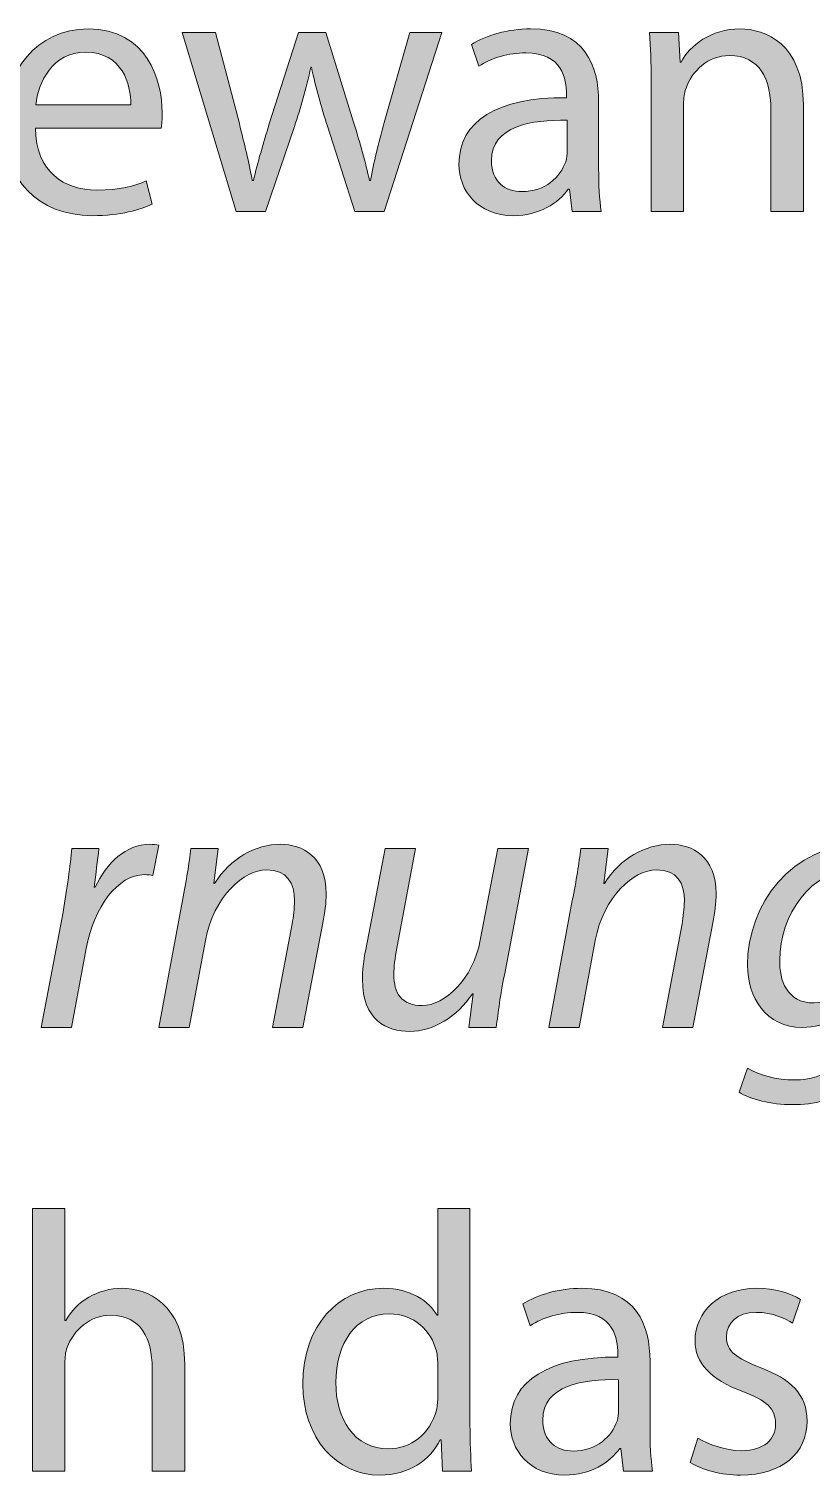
# Model space of a CAD drawing. Header units: inches. Extents: x 0 to 395, y 0 to 191.
# Drawn here: x 337.01 to 347.16, y 84.53 to 103.31 of the extents above; entities that cross this region are included whole.
import ezdxf

# ---------------------------------------------------------------- set-up
doc = ezdxf.new("R2010")
doc.units = ezdxf.units.IN
doc.header["$MEASUREMENT"] = 0
doc.layers.add('Template', color=7, linetype='Continuous')

# ---------------------------------------------------------------- blocks, each defined once
blk = doc.blocks.new('block 4')
at = {"layer": 'Template', "true_color": 0xf6921e}
h = blk.add_hatch(color=30, dxfattribs=at)
h.dxf.hatch_style = 2
edge = h.paths.add_edge_path()
edge.add_spline(control_points=[(337.089, 102.02), (337.099, 101.448), (337.459, 101.213), (337.886, 101.213), (338.188, 101.213), (338.376, 101.266), (338.53, 101.333), (338.53, 101.333), (338.606, 101.031), (338.606, 101.031), (338.458, 100.964), (338.198, 100.882), (337.828, 100.882), (337.113, 100.882), (336.686, 101.357), (336.686, 102.058), (336.686, 102.759), (337.099, 103.307), (337.776, 103.307), (338.539, 103.307), (338.736, 102.644), (338.736, 102.217), (338.736, 102.13), (338.731, 102.068), (338.722, 102.02), (338.722, 102.02), (337.089, 102.02), (337.089, 102.02)], knot_values=[0, 0, 0, 0, 1, 1, 1, 2, 2, 2, 3, 3, 3, 4, 4, 4, 5, 5, 5, 6, 6, 6, 7, 7, 7, 8, 8, 8, 9, 9, 9, 9], degree=3, periodic=1)
edge = h.paths.add_edge_path()
edge.add_spline(control_points=[(338.328, 102.322), (338.332, 102.586), (338.217, 103.004), (337.742, 103.004), (337.31, 103.004), (337.127, 102.615), (337.094, 102.322), (337.094, 102.322), (338.328, 102.322), (338.328, 102.322)], knot_values=[0, 0, 0, 0, 1, 1, 1, 2, 2, 2, 3, 3, 3, 3], degree=3, periodic=1)
h = blk.add_hatch(color=30, dxfattribs=at)
h.dxf.hatch_style = 2
edge = h.paths.add_edge_path()
edge.add_spline(control_points=[(344.405, 101.492), (344.405, 101.29), (344.414, 101.093), (344.438, 100.935), (344.438, 100.935), (344.059, 100.935), (344.059, 100.935), (344.059, 100.935), (344.025, 101.228), (344.025, 101.228), (344.025, 101.228), (344.011, 101.228), (344.011, 101.228), (343.881, 101.045), (343.632, 100.882), (343.3, 100.882), (342.83, 100.882), (342.59, 101.213), (342.59, 101.549), (342.59, 102.111), (343.089, 102.419), (343.987, 102.414), (343.987, 102.414), (343.987, 102.462), (343.987, 102.462), (343.987, 102.649), (343.934, 102.999), (343.459, 102.995), (343.238, 102.995), (343.012, 102.932), (342.849, 102.822), (342.849, 102.822), (342.753, 103.105), (342.753, 103.105), (342.945, 103.225), (343.228, 103.307), (343.521, 103.307), (344.232, 103.307), (344.405, 102.822), (344.405, 102.361), (344.405, 102.361), (344.405, 101.492), (344.405, 101.492)], knot_values=[0, 0, 0, 0, 1, 1, 1, 2, 2, 2, 3, 3, 3, 4, 4, 4, 5, 5, 5, 6, 6, 6, 7, 7, 7, 8, 8, 8, 9, 9, 9, 10, 10, 10, 11, 11, 11, 12, 12, 12, 13, 13, 13, 14, 14, 14, 14], degree=3, periodic=1)
edge = h.paths.add_edge_path()
edge.add_spline(control_points=[(343.997, 102.121), (343.536, 102.13), (343.012, 102.049), (343.012, 101.597), (343.012, 101.319), (343.195, 101.194), (343.406, 101.194), (343.713, 101.194), (343.91, 101.386), (343.977, 101.583), (343.992, 101.631), (343.997, 101.679), (343.997, 101.717), (343.997, 101.717), (343.997, 102.121), (343.997, 102.121)], knot_values=[0, 0, 0, 0, 1, 1, 1, 2, 2, 2, 3, 3, 3, 4, 4, 4, 5, 5, 5, 5], degree=3, periodic=1)
h = blk.add_hatch(color=30, dxfattribs=at)
h.dxf.hatch_style = 2
edge = h.paths.add_edge_path()
edge.add_spline(control_points=[(345.086, 102.63), (345.086, 102.875), (345.081, 103.067), (345.066, 103.259), (345.066, 103.259), (345.441, 103.259), (345.441, 103.259), (345.441, 103.259), (345.465, 102.875), (345.465, 102.875), (345.465, 102.875), (345.475, 102.875), (345.475, 102.875), (345.59, 103.091), (345.859, 103.307), (346.243, 103.307), (346.565, 103.307), (347.064, 103.115), (347.064, 102.318), (347.064, 102.318), (347.064, 100.935), (347.064, 100.935), (347.064, 100.935), (346.641, 100.935), (346.641, 100.935), (346.641, 100.935), (346.641, 102.275), (346.641, 102.275), (346.641, 102.649), (346.502, 102.961), (346.104, 102.961), (345.83, 102.961), (345.614, 102.764), (345.537, 102.529), (345.518, 102.476), (345.508, 102.404), (345.508, 102.332), (345.508, 102.332), (345.508, 100.935), (345.508, 100.935), (345.508, 100.935), (345.086, 100.935), (345.086, 100.935), (345.086, 100.935), (345.086, 102.63), (345.086, 102.63)], knot_values=[0, 0, 0, 0, 1, 1, 1, 2, 2, 2, 3, 3, 3, 4, 4, 4, 5, 5, 5, 6, 6, 6, 7, 7, 7, 8, 8, 8, 9, 9, 9, 10, 10, 10, 11, 11, 11, 12, 12, 12, 13, 13, 13, 14, 14, 14, 15, 15, 15, 15], degree=3, periodic=1)
h = blk.add_hatch(color=30, dxfattribs=at)
h.dxf.hatch_style = 2
edge = h.paths.add_edge_path()
edge.add_spline(control_points=[(339.427, 103.259), (339.427, 103.259), (339.739, 102.077), (339.739, 102.077), (339.801, 101.818), (339.863, 101.578), (339.907, 101.338), (339.907, 101.338), (339.921, 101.338), (339.921, 101.338), (339.974, 101.573), (340.051, 101.823), (340.127, 102.073), (340.127, 102.073), (340.507, 103.259), (340.507, 103.259), (340.507, 103.259), (340.862, 103.259), (340.862, 103.259), (340.862, 103.259), (341.222, 102.097), (341.222, 102.097), (341.309, 101.818), (341.376, 101.573), (341.429, 101.338), (341.429, 101.338), (341.443, 101.338), (341.443, 101.338), (341.482, 101.573), (341.544, 101.818), (341.621, 102.092), (341.621, 102.092), (341.952, 103.259), (341.952, 103.259), (341.952, 103.259), (342.37, 103.259), (342.37, 103.259), (342.37, 103.259), (341.621, 100.935), (341.621, 100.935), (341.621, 100.935), (341.237, 100.935), (341.237, 100.935), (341.237, 100.935), (340.882, 102.044), (340.882, 102.044), (340.8, 102.303), (340.733, 102.534), (340.675, 102.808), (340.675, 102.808), (340.666, 102.808), (340.666, 102.808), (340.608, 102.529), (340.536, 102.289), (340.454, 102.039), (340.454, 102.039), (340.079, 100.935), (340.079, 100.935), (340.079, 100.935), (339.695, 100.935), (339.695, 100.935), (339.695, 100.935), (338.995, 103.259), (338.995, 103.259), (338.995, 103.259), (339.427, 103.259), (339.427, 103.259)], knot_values=[0, 0, 0, 0, 1, 1, 1, 2, 2, 2, 3, 3, 3, 4, 4, 4, 5, 5, 5, 6, 6, 6, 7, 7, 7, 8, 8, 8, 9, 9, 9, 10, 10, 10, 11, 11, 11, 12, 12, 12, 13, 13, 13, 14, 14, 14, 15, 15, 15, 16, 16, 16, 17, 17, 17, 18, 18, 18, 19, 19, 19, 20, 20, 20, 21, 21, 21, 22, 22, 22, 22], degree=3, periodic=1)
at = {"layer": 'Template', "lineweight": 0}
for points, knots in [([(337.089, 102.02), (337.099, 101.448), (337.459, 101.213), (337.886, 101.213), (338.188, 101.213), (338.376, 101.266), (338.53, 101.333), (338.53, 101.333), (338.606, 101.031), (338.606, 101.031), (338.458, 100.964), (338.198, 100.882), (337.828, 100.882), (337.113, 100.882), (336.686, 101.357), (336.686, 102.058), (336.686, 102.759), (337.099, 103.307), (337.776, 103.307), (338.539, 103.307), (338.736, 102.644), (338.736, 102.217), (338.736, 102.13), (338.731, 102.068), (338.722, 102.02), (338.722, 102.02), (337.089, 102.02), (337.089, 102.02)], [0, 0, 0, 0, 1, 1, 1, 2, 2, 2, 3, 3, 3, 4, 4, 4, 5, 5, 5, 6, 6, 6, 7, 7, 7, 8, 8, 8, 9, 9, 9, 9]), ([(344.405, 101.492), (344.405, 101.29), (344.414, 101.093), (344.438, 100.935), (344.438, 100.935), (344.059, 100.935), (344.059, 100.935), (344.059, 100.935), (344.025, 101.228), (344.025, 101.228), (344.025, 101.228), (344.011, 101.228), (344.011, 101.228), (343.881, 101.045), (343.632, 100.882), (343.3, 100.882), (342.83, 100.882), (342.59, 101.213), (342.59, 101.549), (342.59, 102.111), (343.089, 102.419), (343.987, 102.414), (343.987, 102.414), (343.987, 102.462), (343.987, 102.462), (343.987, 102.649), (343.934, 102.999), (343.459, 102.995), (343.238, 102.995), (343.012, 102.932), (342.849, 102.822), (342.849, 102.822), (342.753, 103.105), (342.753, 103.105), (342.945, 103.225), (343.228, 103.307), (343.521, 103.307), (344.232, 103.307), (344.405, 102.822), (344.405, 102.361), (344.405, 102.361), (344.405, 101.492), (344.405, 101.492)], [0, 0, 0, 0, 1, 1, 1, 2, 2, 2, 3, 3, 3, 4, 4, 4, 5, 5, 5, 6, 6, 6, 7, 7, 7, 8, 8, 8, 9, 9, 9, 10, 10, 10, 11, 11, 11, 12, 12, 12, 13, 13, 13, 14, 14, 14, 14]), ([(345.086, 102.63), (345.086, 102.875), (345.081, 103.067), (345.066, 103.259), (345.066, 103.259), (345.441, 103.259), (345.441, 103.259), (345.441, 103.259), (345.465, 102.875), (345.465, 102.875), (345.465, 102.875), (345.475, 102.875), (345.475, 102.875), (345.59, 103.091), (345.859, 103.307), (346.243, 103.307), (346.565, 103.307), (347.064, 103.115), (347.064, 102.318), (347.064, 102.318), (347.064, 100.935), (347.064, 100.935), (347.064, 100.935), (346.641, 100.935), (346.641, 100.935), (346.641, 100.935), (346.641, 102.275), (346.641, 102.275), (346.641, 102.649), (346.502, 102.961), (346.104, 102.961), (345.83, 102.961), (345.614, 102.764), (345.537, 102.529), (345.518, 102.476), (345.508, 102.404), (345.508, 102.332), (345.508, 102.332), (345.508, 100.935), (345.508, 100.935), (345.508, 100.935), (345.086, 100.935), (345.086, 100.935), (345.086, 100.935), (345.086, 102.63), (345.086, 102.63)], [0, 0, 0, 0, 1, 1, 1, 2, 2, 2, 3, 3, 3, 4, 4, 4, 5, 5, 5, 6, 6, 6, 7, 7, 7, 8, 8, 8, 9, 9, 9, 10, 10, 10, 11, 11, 11, 12, 12, 12, 13, 13, 13, 14, 14, 14, 15, 15, 15, 15]), ([(339.427, 103.259), (339.427, 103.259), (339.739, 102.077), (339.739, 102.077), (339.801, 101.818), (339.863, 101.578), (339.907, 101.338), (339.907, 101.338), (339.921, 101.338), (339.921, 101.338), (339.974, 101.573), (340.051, 101.823), (340.127, 102.073), (340.127, 102.073), (340.507, 103.259), (340.507, 103.259), (340.507, 103.259), (340.862, 103.259), (340.862, 103.259), (340.862, 103.259), (341.222, 102.097), (341.222, 102.097), (341.309, 101.818), (341.376, 101.573), (341.429, 101.338), (341.429, 101.338), (341.443, 101.338), (341.443, 101.338), (341.482, 101.573), (341.544, 101.818), (341.621, 102.092), (341.621, 102.092), (341.952, 103.259), (341.952, 103.259), (341.952, 103.259), (342.37, 103.259), (342.37, 103.259), (342.37, 103.259), (341.621, 100.935), (341.621, 100.935), (341.621, 100.935), (341.237, 100.935), (341.237, 100.935), (341.237, 100.935), (340.882, 102.044), (340.882, 102.044), (340.8, 102.303), (340.733, 102.534), (340.675, 102.808), (340.675, 102.808), (340.666, 102.808), (340.666, 102.808), (340.608, 102.529), (340.536, 102.289), (340.454, 102.039), (340.454, 102.039), (340.079, 100.935), (340.079, 100.935), (340.079, 100.935), (339.695, 100.935), (339.695, 100.935), (339.695, 100.935), (338.995, 103.259), (338.995, 103.259), (338.995, 103.259), (339.427, 103.259), (339.427, 103.259)], [0, 0, 0, 0, 1, 1, 1, 2, 2, 2, 3, 3, 3, 4, 4, 4, 5, 5, 5, 6, 6, 6, 7, 7, 7, 8, 8, 8, 9, 9, 9, 10, 10, 10, 11, 11, 11, 12, 12, 12, 13, 13, 13, 14, 14, 14, 15, 15, 15, 16, 16, 16, 17, 17, 17, 18, 18, 18, 19, 19, 19, 20, 20, 20, 21, 21, 21, 22, 22, 22, 22]), ([(338.328, 102.322), (338.332, 102.586), (338.217, 103.004), (337.742, 103.004), (337.31, 103.004), (337.127, 102.615), (337.094, 102.322), (337.094, 102.322), (338.328, 102.322), (338.328, 102.322)], [0, 0, 0, 0, 1, 1, 1, 2, 2, 2, 3, 3, 3, 3]), ([(343.997, 102.121), (343.536, 102.13), (343.012, 102.049), (343.012, 101.597), (343.012, 101.319), (343.195, 101.194), (343.406, 101.194), (343.713, 101.194), (343.91, 101.386), (343.977, 101.583), (343.992, 101.631), (343.997, 101.679), (343.997, 101.717), (343.997, 101.717), (343.997, 102.121), (343.997, 102.121)], [0, 0, 0, 0, 1, 1, 1, 2, 2, 2, 3, 3, 3, 4, 4, 4, 5, 5, 5, 5])]:
    blk.add_open_spline(points, degree=3, knots=knots, dxfattribs=at)
blk = doc.blocks.new('block 5')
at = {"layer": 'Template', "true_color": 0xf6921e}
h = blk.add_hatch(color=30, dxfattribs=at)
h.dxf.hatch_style = 2
edge = h.paths.add_edge_path()
edge.add_spline(control_points=[(337.165, 90.343), (337.165, 90.343), (337.449, 91.841), (337.449, 91.841), (337.502, 92.144), (337.54, 92.451), (337.564, 92.667), (337.564, 92.667), (337.915, 92.667), (337.915, 92.667), (337.895, 92.504), (337.876, 92.341), (337.852, 92.163), (337.852, 92.163), (337.867, 92.163), (337.867, 92.163), (338.016, 92.48), (338.265, 92.72), (338.577, 92.72), (338.616, 92.72), (338.659, 92.715), (338.692, 92.71), (338.692, 92.71), (338.616, 92.317), (338.616, 92.317), (338.587, 92.321), (338.548, 92.326), (338.505, 92.326), (338.16, 92.326), (337.852, 91.909), (337.751, 91.366), (337.751, 91.366), (337.559, 90.343), (337.559, 90.343), (337.559, 90.343), (337.165, 90.343), (337.165, 90.343)], knot_values=[0, 0, 0, 0, 1, 1, 1, 2, 2, 2, 3, 3, 3, 4, 4, 4, 5, 5, 5, 6, 6, 6, 7, 7, 7, 8, 8, 8, 9, 9, 9, 10, 10, 10, 11, 11, 11, 12, 12, 12, 12], degree=3, periodic=1)
h = blk.add_hatch(color=30, dxfattribs=at)
h.dxf.hatch_style = 2
edge = h.paths.add_edge_path()
edge.add_spline(control_points=[(338.692, 90.343), (338.692, 90.343), (338.999, 91.99), (338.999, 91.99), (339.052, 92.249), (339.086, 92.475), (339.11, 92.667), (339.11, 92.667), (339.465, 92.667), (339.465, 92.667), (339.465, 92.667), (339.407, 92.211), (339.407, 92.211), (339.407, 92.211), (339.417, 92.211), (339.417, 92.211), (339.623, 92.537), (339.94, 92.72), (340.276, 92.72), (340.555, 92.72), (340.867, 92.561), (340.867, 92.076), (340.867, 91.971), (340.848, 91.827), (340.824, 91.702), (340.824, 91.702), (340.565, 90.343), (340.565, 90.343), (340.565, 90.343), (340.171, 90.343), (340.171, 90.343), (340.171, 90.343), (340.425, 91.687), (340.425, 91.687), (340.44, 91.779), (340.454, 91.884), (340.454, 91.985), (340.454, 92.216), (340.363, 92.389), (340.089, 92.389), (339.806, 92.389), (339.403, 92.048), (339.297, 91.471), (339.297, 91.471), (339.086, 90.343), (339.086, 90.343), (339.086, 90.343), (338.692, 90.343), (338.692, 90.343)], knot_values=[0, 0, 0, 0, 1, 1, 1, 2, 2, 2, 3, 3, 3, 4, 4, 4, 5, 5, 5, 6, 6, 6, 7, 7, 7, 8, 8, 8, 9, 9, 9, 10, 10, 10, 11, 11, 11, 12, 12, 12, 13, 13, 13, 14, 14, 14, 15, 15, 15, 16, 16, 16, 16], degree=3, periodic=1)
h = blk.add_hatch(color=30, dxfattribs=at)
h.dxf.hatch_style = 2
edge = h.paths.add_edge_path()
edge.add_spline(control_points=[(343.493, 92.667), (343.493, 92.667), (343.18, 91.02), (343.18, 91.02), (343.128, 90.761), (343.099, 90.535), (343.075, 90.343), (343.075, 90.343), (342.719, 90.343), (342.719, 90.343), (342.719, 90.343), (342.777, 90.78), (342.777, 90.78), (342.777, 90.78), (342.768, 90.78), (342.768, 90.78), (342.561, 90.478), (342.259, 90.29), (341.951, 90.29), (341.654, 90.29), (341.337, 90.434), (341.337, 90.963), (341.337, 91.073), (341.351, 91.203), (341.38, 91.356), (341.38, 91.356), (341.634, 92.667), (341.634, 92.667), (341.634, 92.667), (342.028, 92.667), (342.028, 92.667), (342.028, 92.667), (341.783, 91.371), (341.783, 91.371), (341.759, 91.241), (341.745, 91.131), (341.745, 91.03), (341.745, 90.79), (341.841, 90.626), (342.114, 90.626), (342.403, 90.626), (342.773, 90.967), (342.868, 91.476), (342.868, 91.476), (343.094, 92.667), (343.094, 92.667), (343.094, 92.667), (343.493, 92.667), (343.493, 92.667)], knot_values=[0, 0, 0, 0, 1, 1, 1, 2, 2, 2, 3, 3, 3, 4, 4, 4, 5, 5, 5, 6, 6, 6, 7, 7, 7, 8, 8, 8, 9, 9, 9, 10, 10, 10, 11, 11, 11, 12, 12, 12, 13, 13, 13, 14, 14, 14, 15, 15, 15, 16, 16, 16, 16], degree=3, periodic=1)
h = blk.add_hatch(color=30, dxfattribs=at)
h.dxf.hatch_style = 2
edge = h.paths.add_edge_path()
edge.add_spline(control_points=[(343.756, 90.343), (343.756, 90.343), (344.063, 91.99), (344.063, 91.99), (344.116, 92.249), (344.15, 92.475), (344.174, 92.667), (344.174, 92.667), (344.529, 92.667), (344.529, 92.667), (344.529, 92.667), (344.471, 92.211), (344.471, 92.211), (344.471, 92.211), (344.481, 92.211), (344.481, 92.211), (344.687, 92.537), (345.004, 92.72), (345.341, 92.72), (345.619, 92.72), (345.931, 92.561), (345.931, 92.076), (345.931, 91.971), (345.912, 91.827), (345.888, 91.702), (345.888, 91.702), (345.629, 90.343), (345.629, 90.343), (345.629, 90.343), (345.235, 90.343), (345.235, 90.343), (345.235, 90.343), (345.489, 91.687), (345.489, 91.687), (345.504, 91.779), (345.518, 91.884), (345.518, 91.985), (345.518, 92.216), (345.427, 92.389), (345.153, 92.389), (344.87, 92.389), (344.466, 92.048), (344.361, 91.471), (344.361, 91.471), (344.15, 90.343), (344.15, 90.343), (344.15, 90.343), (343.756, 90.343), (343.756, 90.343)], knot_values=[0, 0, 0, 0, 1, 1, 1, 2, 2, 2, 3, 3, 3, 4, 4, 4, 5, 5, 5, 6, 6, 6, 7, 7, 7, 8, 8, 8, 9, 9, 9, 10, 10, 10, 11, 11, 11, 12, 12, 12, 13, 13, 13, 14, 14, 14, 15, 15, 15, 16, 16, 16, 16], degree=3, periodic=1)
h = blk.add_hatch(color=30, dxfattribs=at)
h.dxf.hatch_style = 2
edge = h.paths.add_edge_path()
edge.add_spline(control_points=[(346.338, 89.815), (346.477, 89.724), (346.713, 89.661), (346.953, 89.661), (347.347, 89.661), (347.654, 89.858), (347.788, 90.487), (347.788, 90.487), (347.865, 90.838), (347.865, 90.838), (347.865, 90.838), (347.855, 90.838), (347.855, 90.838), (347.649, 90.506), (347.366, 90.343), (347.049, 90.343), (346.578, 90.343), (346.338, 90.737), (346.338, 91.15), (346.338, 91.937), (346.914, 92.72), (347.812, 92.72), (348.081, 92.72), (348.379, 92.643), (348.561, 92.557), (348.561, 92.557), (348.201, 90.636), (348.201, 90.636), (348.11, 90.142), (347.975, 89.805), (347.736, 89.594), (347.5, 89.397), (347.188, 89.34), (346.924, 89.34), (346.641, 89.34), (346.372, 89.407), (346.228, 89.503), (346.228, 89.503), (346.338, 89.815), (346.338, 89.815)], knot_values=[0, 0, 0, 0, 1, 1, 1, 2, 2, 2, 3, 3, 3, 4, 4, 4, 5, 5, 5, 6, 6, 6, 7, 7, 7, 8, 8, 8, 9, 9, 9, 10, 10, 10, 11, 11, 11, 12, 12, 12, 13, 13, 13, 13], degree=3, periodic=1)
edge = h.paths.add_edge_path()
edge.add_spline(control_points=[(348.124, 92.321), (348.048, 92.355), (347.904, 92.398), (347.74, 92.398), (347.159, 92.398), (346.756, 91.788), (346.756, 91.217), (346.751, 90.958), (346.847, 90.66), (347.202, 90.66), (347.543, 90.66), (347.889, 91.092), (347.975, 91.543), (347.975, 91.543), (348.124, 92.321), (348.124, 92.321)], knot_values=[0, 0, 0, 0, 1, 1, 1, 2, 2, 2, 3, 3, 3, 4, 4, 4, 5, 5, 5, 5], degree=3, periodic=1)
h = blk.add_hatch(color=30, dxfattribs=at)
h.dxf.hatch_style = 2
edge = h.paths.add_edge_path()
edge.add_spline(control_points=[(337.051, 87.992), (337.051, 87.992), (337.473, 87.992), (337.473, 87.992), (337.473, 87.992), (337.473, 86.537), (337.473, 86.537), (337.473, 86.537), (337.483, 86.537), (337.483, 86.537), (337.55, 86.657), (337.656, 86.768), (337.785, 86.84), (337.91, 86.912), (338.059, 86.955), (338.217, 86.955), (338.53, 86.955), (339.029, 86.763), (339.029, 85.966), (339.029, 85.966), (339.029, 84.583), (339.029, 84.583), (339.029, 84.583), (338.606, 84.583), (338.606, 84.583), (338.606, 84.583), (338.606, 85.918), (338.606, 85.918), (338.606, 86.292), (338.467, 86.605), (338.069, 86.605), (337.795, 86.605), (337.584, 86.412), (337.502, 86.187), (337.478, 86.124), (337.473, 86.062), (337.473, 85.985), (337.473, 85.985), (337.473, 84.583), (337.473, 84.583), (337.473, 84.583), (337.051, 84.583), (337.051, 84.583), (337.051, 84.583), (337.051, 87.992), (337.051, 87.992)], knot_values=[0, 0, 0, 0, 1, 1, 1, 2, 2, 2, 3, 3, 3, 4, 4, 4, 5, 5, 5, 6, 6, 6, 7, 7, 7, 8, 8, 8, 9, 9, 9, 10, 10, 10, 11, 11, 11, 12, 12, 12, 13, 13, 13, 14, 14, 14, 15, 15, 15, 15], degree=3, periodic=1)
h = blk.add_hatch(color=30, dxfattribs=at)
h.dxf.hatch_style = 2
edge = h.paths.add_edge_path()
edge.add_spline(control_points=[(342.734, 87.992), (342.734, 87.992), (342.734, 85.183), (342.734, 85.183), (342.734, 84.977), (342.744, 84.741), (342.753, 84.583), (342.753, 84.583), (342.379, 84.583), (342.379, 84.583), (342.379, 84.583), (342.36, 84.986), (342.36, 84.986), (342.36, 84.986), (342.345, 84.986), (342.345, 84.986), (342.221, 84.727), (341.942, 84.53), (341.563, 84.53), (341.001, 84.53), (340.564, 85.005), (340.564, 85.711), (340.559, 86.484), (341.044, 86.955), (341.606, 86.955), (341.966, 86.955), (342.201, 86.787), (342.307, 86.605), (342.307, 86.605), (342.316, 86.605), (342.316, 86.605), (342.316, 86.605), (342.316, 87.992), (342.316, 87.992), (342.316, 87.992), (342.734, 87.992), (342.734, 87.992)], knot_values=[0, 0, 0, 0, 1, 1, 1, 2, 2, 2, 3, 3, 3, 4, 4, 4, 5, 5, 5, 6, 6, 6, 7, 7, 7, 8, 8, 8, 9, 9, 9, 10, 10, 10, 11, 11, 11, 12, 12, 12, 12], degree=3, periodic=1)
edge = h.paths.add_edge_path()
edge.add_spline(control_points=[(342.316, 85.961), (342.316, 86.014), (342.312, 86.086), (342.297, 86.139), (342.235, 86.403), (342.004, 86.623), (341.687, 86.623), (341.25, 86.623), (340.991, 86.239), (340.991, 85.731), (340.991, 85.26), (341.226, 84.871), (341.678, 84.871), (341.961, 84.871), (342.221, 85.063), (342.297, 85.375), (342.312, 85.433), (342.316, 85.49), (342.316, 85.558), (342.316, 85.558), (342.316, 85.961), (342.316, 85.961)], knot_values=[0, 0, 0, 0, 1, 1, 1, 2, 2, 2, 3, 3, 3, 4, 4, 4, 5, 5, 5, 6, 6, 6, 7, 7, 7, 7], degree=3, periodic=1)
h = blk.add_hatch(color=30, dxfattribs=at)
h.dxf.hatch_style = 2
edge = h.paths.add_edge_path()
edge.add_spline(control_points=[(345.072, 85.14), (345.072, 84.938), (345.081, 84.741), (345.105, 84.583), (345.105, 84.583), (344.726, 84.583), (344.726, 84.583), (344.726, 84.583), (344.692, 84.876), (344.692, 84.876), (344.692, 84.876), (344.678, 84.876), (344.678, 84.876), (344.548, 84.694), (344.299, 84.53), (343.967, 84.53), (343.497, 84.53), (343.257, 84.861), (343.257, 85.198), (343.257, 85.759), (343.756, 86.067), (344.654, 86.062), (344.654, 86.062), (344.654, 86.11), (344.654, 86.11), (344.654, 86.297), (344.601, 86.648), (344.126, 86.643), (343.905, 86.643), (343.679, 86.58), (343.516, 86.47), (343.516, 86.47), (343.42, 86.753), (343.42, 86.753), (343.612, 86.873), (343.895, 86.955), (344.188, 86.955), (344.899, 86.955), (345.072, 86.47), (345.072, 86.009), (345.072, 86.009), (345.072, 85.14), (345.072, 85.14)], knot_values=[0, 0, 0, 0, 1, 1, 1, 2, 2, 2, 3, 3, 3, 4, 4, 4, 5, 5, 5, 6, 6, 6, 7, 7, 7, 8, 8, 8, 9, 9, 9, 10, 10, 10, 11, 11, 11, 12, 12, 12, 13, 13, 13, 14, 14, 14, 14], degree=3, periodic=1)
edge = h.paths.add_edge_path()
edge.add_spline(control_points=[(344.664, 85.769), (344.203, 85.778), (343.679, 85.697), (343.679, 85.245), (343.679, 84.967), (343.862, 84.842), (344.073, 84.842), (344.38, 84.842), (344.577, 85.034), (344.644, 85.231), (344.659, 85.279), (344.664, 85.327), (344.664, 85.366), (344.664, 85.366), (344.664, 85.769), (344.664, 85.769)], knot_values=[0, 0, 0, 0, 1, 1, 1, 2, 2, 2, 3, 3, 3, 4, 4, 4, 5, 5, 5, 5], degree=3, periodic=1)
h = blk.add_hatch(color=30, dxfattribs=at)
h.dxf.hatch_style = 2
edge = h.paths.add_edge_path()
edge.add_spline(control_points=[(345.695, 85.01), (345.825, 84.933), (346.045, 84.847), (346.257, 84.847), (346.559, 84.847), (346.703, 84.996), (346.703, 85.193), (346.703, 85.394), (346.583, 85.5), (346.276, 85.615), (345.853, 85.769), (345.657, 85.995), (345.657, 86.273), (345.657, 86.648), (345.964, 86.955), (346.458, 86.955), (346.694, 86.955), (346.9, 86.893), (347.025, 86.811), (347.025, 86.811), (346.924, 86.504), (346.924, 86.504), (346.833, 86.561), (346.665, 86.643), (346.449, 86.643), (346.199, 86.643), (346.065, 86.499), (346.065, 86.326), (346.065, 86.134), (346.199, 86.047), (346.502, 85.927), (346.9, 85.778), (347.112, 85.577), (347.112, 85.231), (347.112, 84.818), (346.79, 84.53), (346.247, 84.53), (345.993, 84.53), (345.757, 84.597), (345.594, 84.694), (345.594, 84.694), (345.695, 85.01), (345.695, 85.01)], knot_values=[0, 0, 0, 0, 1, 1, 1, 2, 2, 2, 3, 3, 3, 4, 4, 4, 5, 5, 5, 6, 6, 6, 7, 7, 7, 8, 8, 8, 9, 9, 9, 10, 10, 10, 11, 11, 11, 12, 12, 12, 13, 13, 13, 14, 14, 14, 14], degree=3, periodic=1)
at = {"layer": 'Template', "lineweight": 0}
for points, knots in [([(337.165, 90.343), (337.165, 90.343), (337.449, 91.841), (337.449, 91.841), (337.502, 92.144), (337.54, 92.451), (337.564, 92.667), (337.564, 92.667), (337.915, 92.667), (337.915, 92.667), (337.895, 92.504), (337.876, 92.341), (337.852, 92.163), (337.852, 92.163), (337.867, 92.163), (337.867, 92.163), (338.016, 92.48), (338.265, 92.72), (338.577, 92.72), (338.616, 92.72), (338.659, 92.715), (338.692, 92.71), (338.692, 92.71), (338.616, 92.317), (338.616, 92.317), (338.587, 92.321), (338.548, 92.326), (338.505, 92.326), (338.16, 92.326), (337.852, 91.909), (337.751, 91.366), (337.751, 91.366), (337.559, 90.343), (337.559, 90.343), (337.559, 90.343), (337.165, 90.343), (337.165, 90.343)], [0, 0, 0, 0, 1, 1, 1, 2, 2, 2, 3, 3, 3, 4, 4, 4, 5, 5, 5, 6, 6, 6, 7, 7, 7, 8, 8, 8, 9, 9, 9, 10, 10, 10, 11, 11, 11, 12, 12, 12, 12]), ([(338.692, 90.343), (338.692, 90.343), (338.999, 91.99), (338.999, 91.99), (339.052, 92.249), (339.086, 92.475), (339.11, 92.667), (339.11, 92.667), (339.465, 92.667), (339.465, 92.667), (339.465, 92.667), (339.407, 92.211), (339.407, 92.211), (339.407, 92.211), (339.417, 92.211), (339.417, 92.211), (339.623, 92.537), (339.94, 92.72), (340.276, 92.72), (340.555, 92.72), (340.867, 92.561), (340.867, 92.076), (340.867, 91.971), (340.848, 91.827), (340.824, 91.702), (340.824, 91.702), (340.565, 90.343), (340.565, 90.343), (340.565, 90.343), (340.171, 90.343), (340.171, 90.343), (340.171, 90.343), (340.425, 91.687), (340.425, 91.687), (340.44, 91.779), (340.454, 91.884), (340.454, 91.985), (340.454, 92.216), (340.363, 92.389), (340.089, 92.389), (339.806, 92.389), (339.403, 92.048), (339.297, 91.471), (339.297, 91.471), (339.086, 90.343), (339.086, 90.343), (339.086, 90.343), (338.692, 90.343), (338.692, 90.343)], [0, 0, 0, 0, 1, 1, 1, 2, 2, 2, 3, 3, 3, 4, 4, 4, 5, 5, 5, 6, 6, 6, 7, 7, 7, 8, 8, 8, 9, 9, 9, 10, 10, 10, 11, 11, 11, 12, 12, 12, 13, 13, 13, 14, 14, 14, 15, 15, 15, 16, 16, 16, 16]), ([(343.493, 92.667), (343.493, 92.667), (343.18, 91.02), (343.18, 91.02), (343.128, 90.761), (343.099, 90.535), (343.075, 90.343), (343.075, 90.343), (342.719, 90.343), (342.719, 90.343), (342.719, 90.343), (342.777, 90.78), (342.777, 90.78), (342.777, 90.78), (342.768, 90.78), (342.768, 90.78), (342.561, 90.478), (342.259, 90.29), (341.951, 90.29), (341.654, 90.29), (341.337, 90.434), (341.337, 90.963), (341.337, 91.073), (341.351, 91.203), (341.38, 91.356), (341.38, 91.356), (341.634, 92.667), (341.634, 92.667), (341.634, 92.667), (342.028, 92.667), (342.028, 92.667), (342.028, 92.667), (341.783, 91.371), (341.783, 91.371), (341.759, 91.241), (341.745, 91.131), (341.745, 91.03), (341.745, 90.79), (341.841, 90.626), (342.114, 90.626), (342.403, 90.626), (342.773, 90.967), (342.868, 91.476), (342.868, 91.476), (343.094, 92.667), (343.094, 92.667), (343.094, 92.667), (343.493, 92.667), (343.493, 92.667)], [0, 0, 0, 0, 1, 1, 1, 2, 2, 2, 3, 3, 3, 4, 4, 4, 5, 5, 5, 6, 6, 6, 7, 7, 7, 8, 8, 8, 9, 9, 9, 10, 10, 10, 11, 11, 11, 12, 12, 12, 13, 13, 13, 14, 14, 14, 15, 15, 15, 16, 16, 16, 16]), ([(343.756, 90.343), (343.756, 90.343), (344.063, 91.99), (344.063, 91.99), (344.116, 92.249), (344.15, 92.475), (344.174, 92.667), (344.174, 92.667), (344.529, 92.667), (344.529, 92.667), (344.529, 92.667), (344.471, 92.211), (344.471, 92.211), (344.471, 92.211), (344.481, 92.211), (344.481, 92.211), (344.687, 92.537), (345.004, 92.72), (345.341, 92.72), (345.619, 92.72), (345.931, 92.561), (345.931, 92.076), (345.931, 91.971), (345.912, 91.827), (345.888, 91.702), (345.888, 91.702), (345.629, 90.343), (345.629, 90.343), (345.629, 90.343), (345.235, 90.343), (345.235, 90.343), (345.235, 90.343), (345.489, 91.687), (345.489, 91.687), (345.504, 91.779), (345.518, 91.884), (345.518, 91.985), (345.518, 92.216), (345.427, 92.389), (345.153, 92.389), (344.87, 92.389), (344.466, 92.048), (344.361, 91.471), (344.361, 91.471), (344.15, 90.343), (344.15, 90.343), (344.15, 90.343), (343.756, 90.343), (343.756, 90.343)], [0, 0, 0, 0, 1, 1, 1, 2, 2, 2, 3, 3, 3, 4, 4, 4, 5, 5, 5, 6, 6, 6, 7, 7, 7, 8, 8, 8, 9, 9, 9, 10, 10, 10, 11, 11, 11, 12, 12, 12, 13, 13, 13, 14, 14, 14, 15, 15, 15, 16, 16, 16, 16]), ([(346.338, 89.815), (346.477, 89.724), (346.713, 89.661), (346.953, 89.661), (347.347, 89.661), (347.654, 89.858), (347.788, 90.487), (347.788, 90.487), (347.865, 90.838), (347.865, 90.838), (347.865, 90.838), (347.855, 90.838), (347.855, 90.838), (347.649, 90.506), (347.366, 90.343), (347.049, 90.343), (346.578, 90.343), (346.338, 90.737), (346.338, 91.15), (346.338, 91.937), (346.914, 92.72), (347.812, 92.72), (348.081, 92.72), (348.379, 92.643), (348.561, 92.557), (348.561, 92.557), (348.201, 90.636), (348.201, 90.636), (348.11, 90.142), (347.975, 89.805), (347.736, 89.594), (347.5, 89.397), (347.188, 89.34), (346.924, 89.34), (346.641, 89.34), (346.372, 89.407), (346.228, 89.503), (346.228, 89.503), (346.338, 89.815), (346.338, 89.815)], [0, 0, 0, 0, 1, 1, 1, 2, 2, 2, 3, 3, 3, 4, 4, 4, 5, 5, 5, 6, 6, 6, 7, 7, 7, 8, 8, 8, 9, 9, 9, 10, 10, 10, 11, 11, 11, 12, 12, 12, 13, 13, 13, 13]), ([(348.124, 92.321), (348.048, 92.355), (347.904, 92.398), (347.74, 92.398), (347.159, 92.398), (346.756, 91.788), (346.756, 91.217), (346.751, 90.958), (346.847, 90.66), (347.202, 90.66), (347.543, 90.66), (347.889, 91.092), (347.975, 91.543), (347.975, 91.543), (348.124, 92.321), (348.124, 92.321)], [0, 0, 0, 0, 1, 1, 1, 2, 2, 2, 3, 3, 3, 4, 4, 4, 5, 5, 5, 5]), ([(337.051, 87.992), (337.051, 87.992), (337.473, 87.992), (337.473, 87.992), (337.473, 87.992), (337.473, 86.537), (337.473, 86.537), (337.473, 86.537), (337.483, 86.537), (337.483, 86.537), (337.55, 86.657), (337.656, 86.768), (337.785, 86.84), (337.91, 86.912), (338.059, 86.955), (338.217, 86.955), (338.53, 86.955), (339.029, 86.763), (339.029, 85.966), (339.029, 85.966), (339.029, 84.583), (339.029, 84.583), (339.029, 84.583), (338.606, 84.583), (338.606, 84.583), (338.606, 84.583), (338.606, 85.918), (338.606, 85.918), (338.606, 86.292), (338.467, 86.605), (338.069, 86.605), (337.795, 86.605), (337.584, 86.412), (337.502, 86.187), (337.478, 86.124), (337.473, 86.062), (337.473, 85.985), (337.473, 85.985), (337.473, 84.583), (337.473, 84.583), (337.473, 84.583), (337.051, 84.583), (337.051, 84.583), (337.051, 84.583), (337.051, 87.992), (337.051, 87.992)], [0, 0, 0, 0, 1, 1, 1, 2, 2, 2, 3, 3, 3, 4, 4, 4, 5, 5, 5, 6, 6, 6, 7, 7, 7, 8, 8, 8, 9, 9, 9, 10, 10, 10, 11, 11, 11, 12, 12, 12, 13, 13, 13, 14, 14, 14, 15, 15, 15, 15]), ([(342.734, 87.992), (342.734, 87.992), (342.734, 85.183), (342.734, 85.183), (342.734, 84.977), (342.744, 84.741), (342.753, 84.583), (342.753, 84.583), (342.379, 84.583), (342.379, 84.583), (342.379, 84.583), (342.36, 84.986), (342.36, 84.986), (342.36, 84.986), (342.345, 84.986), (342.345, 84.986), (342.221, 84.727), (341.942, 84.53), (341.563, 84.53), (341.001, 84.53), (340.564, 85.005), (340.564, 85.711), (340.559, 86.484), (341.044, 86.955), (341.606, 86.955), (341.966, 86.955), (342.201, 86.787), (342.307, 86.605), (342.307, 86.605), (342.316, 86.605), (342.316, 86.605), (342.316, 86.605), (342.316, 87.992), (342.316, 87.992), (342.316, 87.992), (342.734, 87.992), (342.734, 87.992)], [0, 0, 0, 0, 1, 1, 1, 2, 2, 2, 3, 3, 3, 4, 4, 4, 5, 5, 5, 6, 6, 6, 7, 7, 7, 8, 8, 8, 9, 9, 9, 10, 10, 10, 11, 11, 11, 12, 12, 12, 12]), ([(345.072, 85.14), (345.072, 84.938), (345.081, 84.741), (345.105, 84.583), (345.105, 84.583), (344.726, 84.583), (344.726, 84.583), (344.726, 84.583), (344.692, 84.876), (344.692, 84.876), (344.692, 84.876), (344.678, 84.876), (344.678, 84.876), (344.548, 84.694), (344.299, 84.53), (343.967, 84.53), (343.497, 84.53), (343.257, 84.861), (343.257, 85.198), (343.257, 85.759), (343.756, 86.067), (344.654, 86.062), (344.654, 86.062), (344.654, 86.11), (344.654, 86.11), (344.654, 86.297), (344.601, 86.648), (344.126, 86.643), (343.905, 86.643), (343.679, 86.58), (343.516, 86.47), (343.516, 86.47), (343.42, 86.753), (343.42, 86.753), (343.612, 86.873), (343.895, 86.955), (344.188, 86.955), (344.899, 86.955), (345.072, 86.47), (345.072, 86.009), (345.072, 86.009), (345.072, 85.14), (345.072, 85.14)], [0, 0, 0, 0, 1, 1, 1, 2, 2, 2, 3, 3, 3, 4, 4, 4, 5, 5, 5, 6, 6, 6, 7, 7, 7, 8, 8, 8, 9, 9, 9, 10, 10, 10, 11, 11, 11, 12, 12, 12, 13, 13, 13, 14, 14, 14, 14]), ([(345.695, 85.01), (345.825, 84.933), (346.045, 84.847), (346.257, 84.847), (346.559, 84.847), (346.703, 84.996), (346.703, 85.193), (346.703, 85.394), (346.583, 85.5), (346.276, 85.615), (345.853, 85.769), (345.657, 85.995), (345.657, 86.273), (345.657, 86.648), (345.964, 86.955), (346.458, 86.955), (346.694, 86.955), (346.9, 86.893), (347.025, 86.811), (347.025, 86.811), (346.924, 86.504), (346.924, 86.504), (346.833, 86.561), (346.665, 86.643), (346.449, 86.643), (346.199, 86.643), (346.065, 86.499), (346.065, 86.326), (346.065, 86.134), (346.199, 86.047), (346.502, 85.927), (346.9, 85.778), (347.112, 85.577), (347.112, 85.231), (347.112, 84.818), (346.79, 84.53), (346.247, 84.53), (345.993, 84.53), (345.757, 84.597), (345.594, 84.694), (345.594, 84.694), (345.695, 85.01), (345.695, 85.01)], [0, 0, 0, 0, 1, 1, 1, 2, 2, 2, 3, 3, 3, 4, 4, 4, 5, 5, 5, 6, 6, 6, 7, 7, 7, 8, 8, 8, 9, 9, 9, 10, 10, 10, 11, 11, 11, 12, 12, 12, 13, 13, 13, 14, 14, 14, 14]), ([(342.316, 85.961), (342.316, 86.014), (342.312, 86.086), (342.297, 86.139), (342.235, 86.403), (342.004, 86.623), (341.687, 86.623), (341.25, 86.623), (340.991, 86.239), (340.991, 85.731), (340.991, 85.26), (341.226, 84.871), (341.678, 84.871), (341.961, 84.871), (342.221, 85.063), (342.297, 85.375), (342.312, 85.433), (342.316, 85.49), (342.316, 85.558), (342.316, 85.558), (342.316, 85.961), (342.316, 85.961)], [0, 0, 0, 0, 1, 1, 1, 2, 2, 2, 3, 3, 3, 4, 4, 4, 5, 5, 5, 6, 6, 6, 7, 7, 7, 7]), ([(344.664, 85.769), (344.203, 85.778), (343.679, 85.697), (343.679, 85.245), (343.679, 84.967), (343.862, 84.842), (344.073, 84.842), (344.38, 84.842), (344.577, 85.034), (344.644, 85.231), (344.659, 85.279), (344.664, 85.327), (344.664, 85.366), (344.664, 85.366), (344.664, 85.769), (344.664, 85.769)], [0, 0, 0, 0, 1, 1, 1, 2, 2, 2, 3, 3, 3, 4, 4, 4, 5, 5, 5, 5])]:
    blk.add_open_spline(points, degree=3, knots=knots, dxfattribs=at)

msp = doc.modelspace()

# ---------------------------------------------------------------- block references
at = {"layer": 'Template'}
for name in ['block 4', 'block 5']:
    msp.add_blockref(name, (0, 0), dxfattribs=at)

doc.saveas('drawing.dxf')
